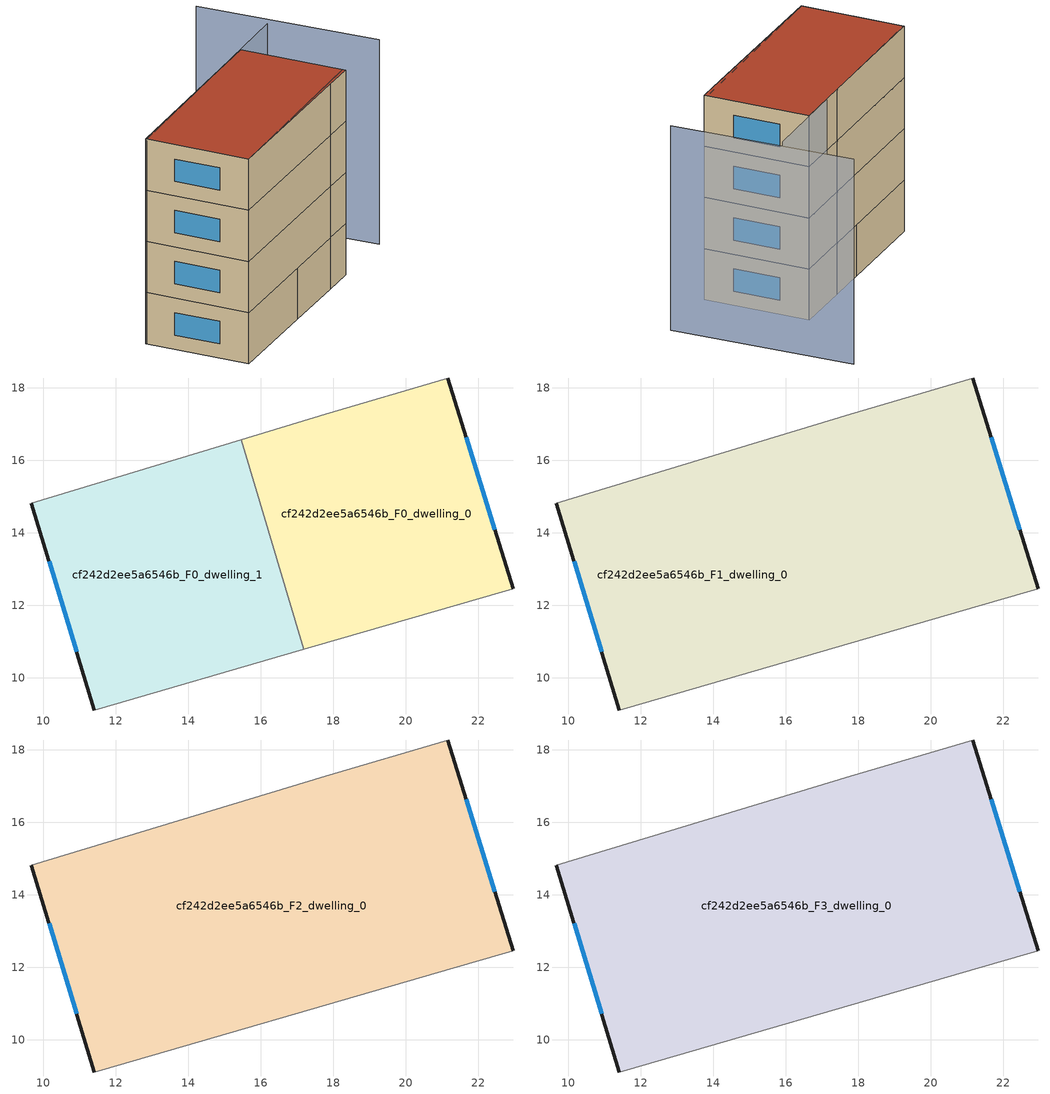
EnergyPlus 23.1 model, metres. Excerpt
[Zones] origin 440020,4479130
cf242d2ee5a6546b_F0_dwelling_0
 floor ground (EU_floor_Construction): 21.16,18.27 22.96,12.45 21.11,11.92 17.19,10.79 15.47,16.57 17.79,17.26 z0
 wall outside (EU_wall_Construction): 22.96,12.45 21.16,18.27 z0:3
 wall adiabatic (EU_wall_Construction): 17.19,10.79 21.11,11.92 22.96,12.45 / 21.16,18.27 17.79,17.26 15.47,16.57 z0:3
 wall to cf242d2ee5a6546b_F0_dwelling_1 (EU_wall_Construction): 15.47,16.57 17.19,10.79 z0:3
 window (EU_Window_Construction): 22.46,14.08 21.67,16.64 z0.84:2.16
cf242d2ee5a6546b_F0_dwelling_1
 floor ground (EU_floor_Construction): 15.47,16.57 17.19,10.79 11.41,9.11 9.68,14.82 z0
 wall outside (EU_wall_Construction): 9.68,14.82 11.41,9.11 z0:3
 wall adiabatic (EU_wall_Construction): 15.47,16.57 9.68,14.82 / 11.41,9.11 17.19,10.79 z0:3
 window (EU_Window_Construction): 10.17,13.22 10.93,10.72 z0.84:2.16
cf242d2ee5a6546b_F1_dwelling_0
 floor to cf242d2ee5a6546b_F0_dwelling_0 (EU_floor_Construction): 21.16,18.27 22.96,12.45 21.11,11.92 17.19,10.79 15.47,16.57 17.79,17.26 z3
 floor to cf242d2ee5a6546b_F0_dwelling_1 (EU_floor_Construction): 15.47,16.57 17.19,10.79 11.41,9.11 9.68,14.82 z3
 wall outside (EU_wall_Construction): 9.68,14.82 11.41,9.11 / 22.96,12.45 21.16,18.27 z3:6
 wall adiabatic (EU_wall_Construction): 11.41,9.11 21.11,11.92 22.96,12.45 / 21.16,18.27 17.79,17.26 9.68,14.82 z3:6
 window (EU_Window_Construction): 10.17,13.22 10.93,10.72 / 22.46,14.08 21.67,16.64 z3.84:5.16
cf242d2ee5a6546b_F2_dwelling_0
 floor to cf242d2ee5a6546b_F1_dwelling_0 (EU_floor_Construction): 21.16,18.27 22.96,12.45 21.11,11.92 11.41,9.11 9.68,14.82 17.79,17.26 z6
 wall outside (EU_wall_Construction): 9.68,14.82 11.41,9.11 / 22.96,12.45 21.16,18.27 z6:9
 wall adiabatic (EU_wall_Construction): 11.41,9.11 21.11,11.92 22.96,12.45 / 21.16,18.27 17.79,17.26 9.68,14.82 z6:9
 window (EU_Window_Construction): 10.17,13.22 10.93,10.72 / 22.46,14.08 21.67,16.64 z6.84:8.16
cf242d2ee5a6546b_F3_dwelling_0
 floor to cf242d2ee5a6546b_F2_dwelling_0 (EU_floor_Construction): 21.16,18.27 22.96,12.45 21.11,11.92 11.41,9.11 9.68,14.82 17.79,17.26 z9
 wall outside (EU_wall_Construction): 9.68,14.82 11.41,9.11 / 22.96,12.45 21.16,18.27 z9:12
 wall adiabatic (EU_wall_Construction): 11.41,9.11 21.11,11.92 22.96,12.45 / 21.16,18.27 17.79,17.26 9.68,14.82 z9:12
 window (EU_Window_Construction): 10.17,13.22 10.93,10.72 / 22.46,14.08 21.67,16.64 z9.84:11.16
 roof outside (EU_roof_Construction): 22.96,12.45 21.16,18.27 17.79,17.26 9.68,14.82 11.41,9.11 21.11,11.92 z12
shading: 11.41,9.11 22.81,12.61 / 26.92,13.61 23.59,23.55 / 24.44,19.32 9.69,14.77 z0:12
[Building]
EU S2 Campaign: North Axis=0; Terrain=City; Solar Distribution=FullExterior
[Site:Location]
Madrid: Latitude=40.5; Longitude=-3.5; Time Zone=1; Elevation=609
[SizingPeriod:WeatherFileDays]
AnnualSizingPeriod: Begin Month=1; Begin Day of Month=1; End Month=12; End Day of Month=31; Day of Week for Start Day=Monday; Use Weather File Daylight Saving Period=No; Use Weather File Rain and Snow Indicators=No
[MATERIAL]
EU_InternalMass_Material: Roughness=MediumRough; Thickness=0.1; Conductivity=1; Density=1800; Specific Heat=900; Thermal Absorptance=0.9; Solar Absorptance=0.7; Visible Absorptance=0.7
[MATERIAL:NOMASS] Roughness=MediumRough; Thermal Absorptance=0.9; Solar Absorptance=0.7; Visible Absorptance=0.7
Name | Thermal Resistance
EU_wall_NoMass; EU_roof_NoMass | 2.16768
EU_floor_NoMass | 1.14339
[WINDOWMATERIAL:SIMPLEGLAZINGSYSTEM]
EU_Window_SimpleGlazing: UFactor=3.23888; Solar Heat Gain Coefficient=0.85; Visible Transmittance=0.85
[CONSTRUCTION]
EU_wall_Construction: EU_wall_NoMass
EU_roof_Construction: EU_roof_NoMass
EU_floor_Construction: EU_floor_NoMass
EU_InternalMass_Construction: EU_InternalMass_Material
EU_Window_Construction: EU_Window_SimpleGlazing
[ZONE] Type=1; Multiplier=1; Ceiling Height=autocalculate; Floor Area=autocalculate; Part of Total Floor Area=Yes
Name | Volume
cf242d2ee5a6546b_F0_dwelling_0 | 108.58
cf242d2ee5a6546b_F1_dwelling_0 | 217.171
cf242d2ee5a6546b_F2_dwelling_0; cf242d2ee5a6546b_F3_dwelling_0 | 217.18
cf242d2ee5a6546b_F0_dwelling_1 | 108.592
[INTERNALMASS] Construction=EU_InternalMass_Construction
Name | Zone or ZoneList | Surface Area
cf242d2ee5a6546b_F0_dwelling_0_EU_InternalMass | cf242d2ee5a6546b_F0_dwelling_0 | 36.1931
cf242d2ee5a6546b_F0_dwelling_1_EU_InternalMass | cf242d2ee5a6546b_F0_dwelling_1 | 36.1971
cf242d2ee5a6546b_F1_dwelling_0_EU_InternalMass | cf242d2ee5a6546b_F1_dwelling_0 | 72.3931
cf242d2ee5a6546b_F2_dwelling_0_EU_InternalMass | cf242d2ee5a6546b_F2_dwelling_0 | 72.3931
cf242d2ee5a6546b_F3_dwelling_0_EU_InternalMass | cf242d2ee5a6546b_F3_dwelling_0 | 72.3931
[OTHEREQUIPMENT] Fuel Type=Electricity; Design Level Calculation Method=Watts/Area; Power per Zone Floor Area=1; Fraction Latent=0; Fraction Radiant=0; Fraction Lost=0; Carbon Dioxide Generation Rate=0; EndUse Subcategory=EU_Step8_InternalGains
Name | Zone or ZoneList or Space or SpaceList | Schedule
EU_Step8_InternalGain_cf242d2ee5a6546b_F0_dwelling_0_f000 | cf242d2ee5a6546b_F0_dwelling_0 | EU_Step8_GainSchedule_cf242d2ee5a6546b_F0_dwelling_0_f000
EU_Step8_InternalGain_cf242d2ee5a6546b_F0_dwelling_1_f000 | cf242d2ee5a6546b_F0_dwelling_1 | EU_Step8_GainSchedule_cf242d2ee5a6546b_F0_dwelling_1_f000
EU_Step8_InternalGain_cf242d2ee5a6546b_F1_dwelling_0_f000 | cf242d2ee5a6546b_F1_dwelling_0 | EU_Step8_GainSchedule_cf242d2ee5a6546b_F1_dwelling_0_f000
EU_Step8_InternalGain_cf242d2ee5a6546b_F2_dwelling_0_f000 | cf242d2ee5a6546b_F2_dwelling_0 | EU_Step8_GainSchedule_cf242d2ee5a6546b_F2_dwelling_0_f000
EU_Step8_InternalGain_cf242d2ee5a6546b_F3_dwelling_0_f000 | cf242d2ee5a6546b_F3_dwelling_0 | EU_Step8_GainSchedule_cf242d2ee5a6546b_F3_dwelling_0_f000
[ZONEVENTILATION:DESIGNFLOWRATE] Schedule=EU_AlwaysOn; Design Flow Rate Calculation Method=AirChanges/Hour; Air Changes per Hour=0.480546; Ventilation Type=Natural; Fan Pressure Rise=0; Fan Total Efficiency=1; Constant Term Coefficient=1; Temperature Term Coefficient=0; Velocity Term Coefficient=0; Velocity Squared Term Coefficient=0; Minimum Indoor Temperature=-100; Maximum Indoor Temperature=100; Delta Temperature=-100; Minimum Outdoor Temperature=-100; Maximum Outdoor Temperature=100; Maximum Wind Speed=40
Name | Zone or ZoneList or Space or SpaceList
EU_ConstantAir_cf242d2ee5a6546b_F0_dwelling_0 | cf242d2ee5a6546b_F0_dwelling_0
EU_ConstantAir_cf242d2ee5a6546b_F0_dwelling_1 | cf242d2ee5a6546b_F0_dwelling_1
EU_ConstantAir_cf242d2ee5a6546b_F1_dwelling_0 | cf242d2ee5a6546b_F1_dwelling_0
EU_ConstantAir_cf242d2ee5a6546b_F2_dwelling_0 | cf242d2ee5a6546b_F2_dwelling_0
EU_ConstantAir_cf242d2ee5a6546b_F3_dwelling_0 | cf242d2ee5a6546b_F3_dwelling_0
[HVACTEMPLATE:THERMOSTAT] Constant Heating Setpoint=20; Constant Cooling Setpoint=50
EU_HeatOnly_cf242d2ee5a6546b_F0_dwelling_0; EU_HeatOnly_cf242d2ee5a6546b_F0_dwelling_1; EU_HeatOnly_cf242d2ee5a6546b_F1_dwelling_0; EU_HeatOnly_cf242d2ee5a6546b_F2_dwelling_0; EU_HeatOnly_cf242d2ee5a6546b_F3_dwelling_0
[HVACTEMPLATE:ZONE:IDEALLOADSAIRSYSTEM] System Availability Schedule=EU_AlwaysOn; Maximum Heating Supply Air Temperature=50; Minimum Cooling Supply Air Temperature=13; Maximum Heating Supply Air Humidity Ratio=0.0156; Minimum Cooling Supply Air Humidity Ratio=0.0077; Heating Limit=NoLimit; Cooling Limit=NoLimit; Heating Availability Schedule=EU_AlwaysOn; Cooling Availability Schedule=EU_CoolingOff; Dehumidification Control Type=ConstantSensibleHeatRatio; Cooling Sensible Heat Ratio=0.7; Dehumidification Setpoint=60; Humidification Control Type=None; Humidification Setpoint=30; Outdoor Air Method=None; Outdoor Air Flow Rate per Person=0.00944; Outdoor Air Flow Rate per Zone Floor Area=0; Outdoor Air Flow Rate per Zone=0; Demand Controlled Ventilation Type=None; Outdoor Air Economizer Type=NoEconomizer; Heat Recovery Type=None; Sensible Heat Recovery Effectiveness=0.7; Latent Heat Recovery Effectiveness=0.65
Name | Template Thermostat
cf242d2ee5a6546b_F0_dwelling_0 | EU_HeatOnly_cf242d2ee5a6546b_F0_dwelling_0
cf242d2ee5a6546b_F0_dwelling_1 | EU_HeatOnly_cf242d2ee5a6546b_F0_dwelling_1
cf242d2ee5a6546b_F1_dwelling_0 | EU_HeatOnly_cf242d2ee5a6546b_F1_dwelling_0
cf242d2ee5a6546b_F2_dwelling_0 | EU_HeatOnly_cf242d2ee5a6546b_F2_dwelling_0
cf242d2ee5a6546b_F3_dwelling_0 | EU_HeatOnly_cf242d2ee5a6546b_F3_dwelling_0
[SIZING:ZONE] Zone Cooling Design Supply Air Temperature Input Method=SupplyAirTemperature; Zone Cooling Design Supply Air Temperature=13; Zone Heating Design Supply Air Temperature Input Method=SupplyAirTemperature; Zone Heating Design Supply Air Temperature=50; Zone Cooling Design Supply Air Humidity Ratio=0.008; Zone Heating Design Supply Air Humidity Ratio=0.008; Cooling Design Air Flow Method=DesignDay; Cooling Design Air Flow Rate=0; Cooling Minimum Air Flow per Zone Floor Area=0.000762; Cooling Minimum Air Flow=0; Cooling Minimum Air Flow Fraction=0.2; Heating Design Air Flow Method=DesignDay; Heating Design Air Flow Rate=0; Heating Maximum Air Flow per Zone Floor Area=0.002032; Heating Maximum Air Flow=0.141576; Heating Maximum Air Flow Fraction=0.3; Account for Dedicated Outdoor Air System=No; Dedicated Outdoor Air System Control Strategy=NeutralSupplyAir; Dedicated Outdoor Air Low Setpoint Temperature for Design=autosize; Dedicated Outdoor Air High Setpoint Temperature for Design=autosize; Zone Load Sizing Method=Sensible Load Only No Latent Load; Zone Latent Cooling Design Supply Air Humidity Ratio Input Method=HumidityRatioDifference; Zone Cooling Design Supply Air Humidity Ratio Difference=0.005; Zone Latent Heating Design Supply Air Humidity Ratio Input Method=HumidityRatioDifference; Zone Humidification Design Supply Air Humidity Ratio Difference=0.005
cf242d2ee5a6546b_F0_dwelling_0; cf242d2ee5a6546b_F0_dwelling_1; cf242d2ee5a6546b_F1_dwelling_0; cf242d2ee5a6546b_F2_dwelling_0; cf242d2ee5a6546b_F3_dwelling_0
[SCHEDULE:CONSTANT]
Name | Hourly Value
EU_AlwaysOn | 1
EU_CoolingOff | 0
[SCHEDULE:FILE] Column Number=1; Rows to Skip at Top=0; Number of Hours of Data=8760; Column Separator=Comma; Interpolate to Timestep=No; Minutes per Item=60; Adjust Schedule for Daylight Savings=Yes
Name | File
EU_Step8_GainSchedule_cf242d2ee5a6546b_F0_dwelling_0_f000 | ../../schedules/cf242d2ee5a6546b/cf242d2ee5a6546b_F0_dwelling_0_f000_gain.csv
EU_Step8_GainSchedule_cf242d2ee5a6546b_F0_dwelling_1_f000 | ../../schedules/cf242d2ee5a6546b/cf242d2ee5a6546b_F0_dwelling_1_f000_gain.csv
EU_Step8_GainSchedule_cf242d2ee5a6546b_F1_dwelling_0_f000 | ../../schedules/cf242d2ee5a6546b/cf242d2ee5a6546b_F1_dwelling_0_f000_gain.csv
EU_Step8_GainSchedule_cf242d2ee5a6546b_F2_dwelling_0_f000 | ../../schedules/cf242d2ee5a6546b/cf242d2ee5a6546b_F2_dwelling_0_f000_gain.csv
EU_Step8_GainSchedule_cf242d2ee5a6546b_F3_dwelling_0_f000 | ../../schedules/cf242d2ee5a6546b/cf242d2ee5a6546b_F3_dwelling_0_f000_gain.csv
